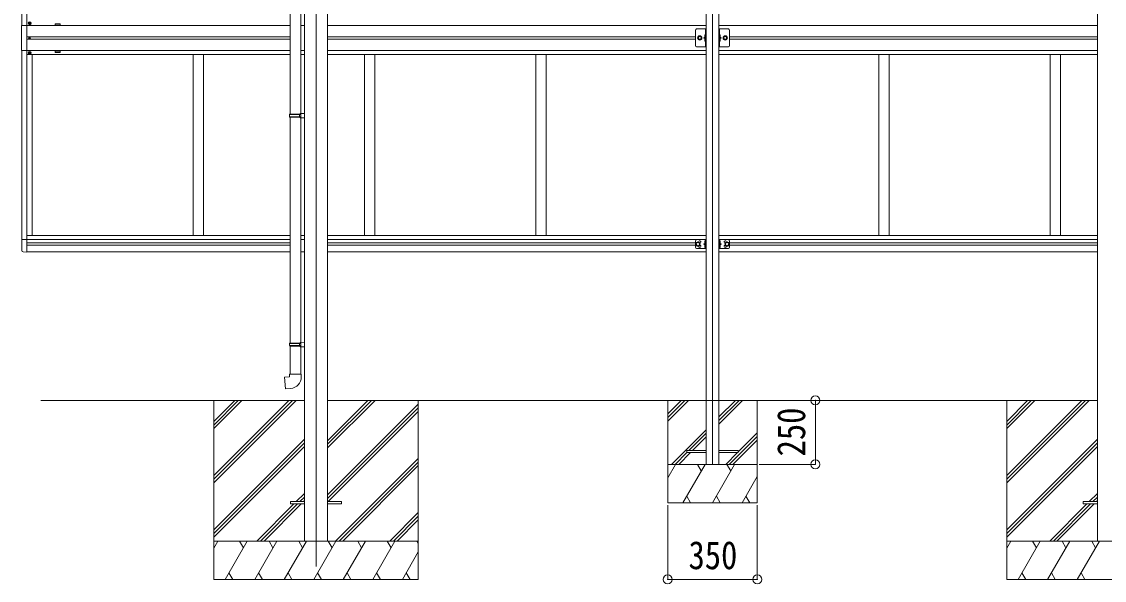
# Model space of a CAD drawing. Units: millimetres at full size, sheet at 1:35. Extents: x -9783 to 9892, y -6828 to 6752.
# Drawn here: x -2665 to 1568, y -1814 to 371 of the extents above; entities that cross this region are included whole.
import ezdxf
from ezdxf.enums import TextEntityAlignment as Align

# ---------------------------------------------------------------- set-up
doc = ezdxf.new("R2010")
doc.units = ezdxf.units.MM
doc.header["$LTSCALE"] = 35
doc.header["$PDMODE"] = 32
doc.header["$PDSIZE"] = 35
for name, color, linetype, lineweight in [('0-0_0', 7, 'Continuous', 9), ('0-1_本体', 4, 'Continuous', 9), ('0-2_部品', 7, 'Continuous', 9), ('0-8_PARTS2', 2, 'Continuous', 9), ('1-0_FRAME', 7, 'Continuous', 9), ('1-1_GLASS', 4, 'Continuous', 9), ('1-2_GLASS_SEAL', 7, 'Continuous', 9), ('1-8', 2, 'Continuous', 9), ('1-A', 6, 'Continuous', 9)]:
    doc.layers.add(name, color=color, linetype=linetype, lineweight=lineweight)
doc.styles.add('ＭＳ ゴシック', font='')
doc.styles.get('ＭＳ ゴシック').set_extended_font_data('MS Gothic')

msp = doc.modelspace()

# ---------------------------------------------------------------- linework, layer by layer
at = {"layer": '0-0_0'}
for p, q in [((-2589.89, -1110.56), (-1559.09, -1110.56)), ((-1913.89, -1110.56), (-1913.89, -1810.56)), ((-1913.89, -1404.74), (-1619.71, -1110.56)), ((-1913.89, -1418.88), (-1605.57, -1110.56)), ((-1913.89, -1433.02), (-1591.42, -1110.56)), ((-1913.89, -1220.89), (-1803.56, -1110.56)), ((-1913.89, -1206.75), (-1817.7, -1110.56)), ((-1913.89, -1192.61), (-1831.84, -1110.56)), ((-1468.69, -1296.19), (-1283.06, -1110.56)), ((-1468.69, -1282.05), (-1297.2, -1110.56)), ((-1468.69, -1267.91), (-1311.34, -1110.56)), ((-1468.69, -1110.56), (1540.91, -1110.56)), ((-1468.69, -1480.04), (-1113.89, -1125.24)), ((-1468.69, -1494.18), (-1113.89, -1139.38)), ((-1113.89, -1110.56), (-1113.89, -1810.56)), ((1186.11, -1110.56), (1186.11, -1810.56)), ((1186.11, -1404.74), (1480.29, -1110.56)), ((1186.11, -1418.88), (1494.43, -1110.56)), ((1186.11, -1433.02), (1508.58, -1110.56)), ((1186.11, -1220.89), (1296.44, -1110.56)), ((1186.11, -1206.75), (1282.3, -1110.56)), ((1186.11, -1192.61), (1268.16, -1110.56)), ((-1466.43, -1506.06), (-1113.89, -1153.53)), ((-1913.89, -1616.87), (-1559.09, -1262.07)), ((1186.11, -1616.87), (1540.91, -1262.07)), ((-1913.89, -1631.01), (-1559.09, -1276.21)), ((-1913.89, -1645.16), (-1559.09, -1290.36)), ((1186.11, -1631.01), (1540.91, -1276.21)), ((1186.11, -1645.16), (1540.91, -1290.36)), ((-1437.08, -1660.56), (-1113.89, -1337.37)), ((-1422.94, -1660.56), (-1113.89, -1351.51)), ((-1408.79, -1660.56), (-1113.89, -1365.66)), ((-1590.95, -1506.06), (-1559.09, -1474.2)), ((1509.05, -1506.06), (1540.91, -1474.2)), ((-1745.45, -1660.56), (-1599.95, -1515.06)), ((-1731.3, -1660.56), (-1585.8, -1515.06)), ((-1717.16, -1660.56), (-1571.66, -1515.06)), ((-1576.8, -1506.06), (-1559.09, -1488.35)), ((-1562.66, -1506.06), (-1559.09, -1502.49)), ((1354.55, -1660.56), (1500.05, -1515.06)), ((1368.7, -1660.56), (1514.2, -1515.06)), ((1382.84, -1660.56), (1528.34, -1515.06)), ((1523.2, -1506.06), (1540.91, -1488.35)), ((1537.34, -1506.06), (1540.91, -1502.49)), ((-1224.95, -1660.56), (-1113.89, -1549.5)), ((-1210.8, -1660.56), (-1113.89, -1563.65)), ((-1196.66, -1660.56), (-1113.89, -1577.79)), ((-1113.89, -1660.56), (-1913.89, -1660.56)), ((-1913.89, -1688.06), (-1898.01, -1660.56)), ((-1869.14, -1810.56), (-1782.54, -1660.56)), ((-1797.54, -1686.54), (-1812.54, -1660.56)), ((-1753.67, -1810.56), (-1667.07, -1660.56)), ((-1682.07, -1686.54), (-1697.07, -1660.56)), ((-1638.2, -1810.56), (-1551.6, -1660.56)), ((-1566.6, -1686.54), (-1581.6, -1660.56)), ((-1522.73, -1810.56), (-1436.13, -1660.56)), ((-1451.13, -1686.54), (-1466.13, -1660.56)), ((-1407.26, -1810.56), (-1320.66, -1660.56)), ((-1335.66, -1686.54), (-1350.66, -1660.56)), ((-1291.79, -1810.56), (-1205.19, -1660.56)), ((-1235.19, -1660.56), (-1220.19, -1686.54)), ((-1119.72, -1660.56), (-1113.89, -1670.66)), ((1986.11, -1660.56), (1186.11, -1660.56)), ((1186.11, -1688.06), (1201.99, -1660.56)), ((1230.86, -1810.56), (1317.46, -1660.56)), ((1302.46, -1686.54), (1287.46, -1660.56)), ((1346.33, -1810.56), (1432.93, -1660.56)), ((1417.93, -1686.54), (1402.93, -1660.56)), ((1461.8, -1810.56), (1548.4, -1660.56)), ((1533.4, -1686.54), (1518.4, -1660.56)), ((-1176.32, -1810.56), (-1113.89, -1702.42)), ((-1913.89, -1810.56), (-1113.89, -1810.56)), ((-1854.14, -1784.58), (-1839.14, -1810.56)), ((-1738.67, -1784.58), (-1723.67, -1810.56)), ((-1623.2, -1784.58), (-1608.2, -1810.56)), ((-1507.73, -1784.58), (-1492.73, -1810.56)), ((-1392.26, -1784.58), (-1377.26, -1810.56)), ((-1276.79, -1784.58), (-1261.79, -1810.56)), ((-1161.32, -1784.58), (-1146.32, -1810.56)), ((1186.11, -1810.56), (1986.11, -1810.56)), ((1245.86, -1784.58), (1260.86, -1810.56)), ((1361.33, -1784.58), (1376.33, -1810.56)), ((1476.8, -1784.58), (1491.8, -1810.56))]:
    msp.add_line(p, q, dxfattribs=at)
at = {"layer": '0-1_本体'}
for p, q in [((-1559.09, 1215.82), (-1559.09, -1660.56)), ((-1468.69, 1215.82), (-1468.69, -1660.56)), ((1540.91, 1215.82), (1540.91, -1660.56))]:
    msp.add_line(p, q, dxfattribs=at)
at = {"layer": '0-2_部品'}
for p, q in [((-1615.49, 903.38), (-1615.49, 9.19)), ((-1573.49, 900.82), (-1573.49, 11.75)), ((-1617.49, 7.19), (-1616.49, 9.19)), ((-1617.49, 7.19), (-1573.49, 7.19)), ((-1617.49, 7.19), (-1617.49, -0.81)), ((-1616.49, 9.19), (-1573.49, 9.19)), ((-1577.96, 7.19), (-1578.39, 9.19)), ((-1575.49, 11.69), (-1559.49, 12.16)), ((-1575.49, 9.69), (-1575.49, 11.69)), ((-1575.49, 9.69), (-1573.49, 9.69)), ((-1559.49, 12.16), (-1559.49, -5.78)), ((-1617.49, -0.81), (-1573.49, -0.81)), ((-1617.49, -0.81), (-1616.49, -2.81)), ((-1616.49, -2.81), (-1573.49, -2.81)), ((-1615.49, -2.81), (-1615.49, -885.97)), ((-1575.49, -5.31), (-1575.49, -3.31)), ((-1575.49, -5.31), (-1559.49, -5.78)), ((-1573.49, -5.37), (-1573.49, -883.41)), ((-1617.49, -887.97), (-1616.49, -885.97)), ((-1617.49, -887.97), (-1573.49, -887.97)), ((-1617.49, -887.97), (-1617.49, -895.97)), ((-1616.49, -885.97), (-1573.49, -885.97)), ((-1577.96, -887.97), (-1578.39, -885.97)), ((-1575.49, -883.47), (-1559.49, -883)), ((-1575.49, -885.47), (-1575.49, -883.47)), ((-1575.49, -885.47), (-1573.49, -885.47)), ((-1559.49, -883), (-1559.49, -900.94)), ((-1617.49, -895.97), (-1573.49, -895.97)), ((-1617.49, -895.97), (-1616.49, -897.97)), ((-1616.49, -897.97), (-1573.49, -897.97)), ((-1615.49, -897.97), (-1615.49, -1007.97)), ((-1575.49, -900.47), (-1575.49, -898.47)), ((-1575.49, -900.47), (-1559.49, -900.94)), ((-1573.49, -900.53), (-1573.49, -1007.97)), ((-1617.49, -1007.97), (-1571.49, -1007.97)), ((-1617.49, -1017.97), (-1617.49, -1007.97)), ((-1571.49, -1007.97), (-1571.49, -1018.88))]:
    msp.add_line(p, q, dxfattribs=at)
at = {"layer": '0-2_部品', "color": 4}
for p, q in [((-1613.89, -1506.06), (-1613.89, -1515.06)), ((-1559.09, -1506.06), (-1613.89, -1506.06)), ((-1559.09, -1515.06), (-1613.89, -1515.06)), ((-1414.29, -1506.06), (-1469.09, -1506.06)), ((1485.71, -1506.06), (1485.71, -1515.06)), ((1540.51, -1506.06), (1485.71, -1506.06)), ((1540.51, -1515.06), (1485.71, -1515.06))]:
    msp.add_line(p, q, dxfattribs=at)
at = {"layer": '0-2_部品'}
for points in [[(-1577.96, 7.19), (-1577.96, -0.81), (-1578.39, -2.81)], [(-1575.49, -3.31), (-1573.49, -3.31), (-1573.49, 9.69)], [(-1577.96, -887.97), (-1577.96, -895.97), (-1578.39, -897.97)], [(-1575.49, -898.47), (-1573.49, -898.47), (-1573.49, -885.47)], [(-1612.57, -1063.71), (-1633.4, -1065.53), (-1637.41, -1019.71), (-1617.49, -1017.97)]]:
    msp.add_lwpolyline(points, dxfattribs=at)
at = {"layer": '0-2_部品', "color": 4}
msp.add_lwpolyline([(-1414.29, -1506.06), (-1414.29, -1515.06), (-1469.09, -1515.06)], dxfattribs=at)
at = {"layer": '0-2_部品'}
msp.add_arc((-1616.49, -1018.88), 45, 275, 0, dxfattribs=at)
at = {"layer": '0-8_PARTS2'}
msp.add_line((-1513.89, 1189.44), (-1513.89, -1760.56), dxfattribs=at)
at = {"layer": '1-0_FRAME'}
for p, q in [((-138.89, -1110.56), (-138.89, -1510.56)), ((-138.89, -1162.91), (-86.54, -1110.56)), ((-138.89, -1177.05), (-72.4, -1110.56)), ((-138.89, -1191.19), (-58.26, -1110.56)), ((61.11, -1203.33), (153.88, -1110.56)), ((61.11, -1189.18), (139.73, -1110.56)), ((61.11, -1175.04), (125.59, -1110.56)), ((211.11, -1510.56), (211.11, -1110.56)), ((-124.41, -1360.56), (11.11, -1225.04)), ((-56.27, -1306.56), (11.11, -1239.18)), ((-42.13, -1306.56), (11.11, -1253.33)), ((101.87, -1360.56), (211.11, -1251.32)), ((116.01, -1360.56), (211.11, -1265.46)), ((136.11, -1312.17), (211.11, -1237.17)), ((-110.27, -1360.56), (-63.89, -1314.18)), ((-96.13, -1360.56), (-50.13, -1314.56)), ((87.72, -1360.56), (133.72, -1314.56)), ((-138.89, -1413.68), (-108.22, -1360.56)), ((-138.89, -1360.56), (211.11, -1360.56)), ((-79.35, -1510.56), (7.25, -1360.56)), ((-7.75, -1386.54), (-22.75, -1360.56)), ((36.12, -1510.56), (122.72, -1360.56)), ((107.72, -1386.54), (92.72, -1360.56)), ((151.59, -1510.56), (211.11, -1407.46)), ((-138.89, -1510.56), (211.11, -1510.56)), ((-64.36, -1484.58), (-49.36, -1510.56)), ((51.11, -1484.58), (66.11, -1510.56)), ((166.58, -1484.58), (181.58, -1510.56))]:
    msp.add_line(p, q, dxfattribs=at)
at = {"layer": '1-1_GLASS'}
for p, q in [((11.11, 1192.79), (11.11, -1360.56)), ((61.11, 1192.79), (61.11, -1360.56)), ((-2643.89, 1143.82), (-2643.89, -529.67)), ((-2663.89, 1094.63), (-2663.89, 355.83)), ((-2643.89, 355.83), (-1615.09, 355.83)), ((-1573.09, 355.83), (-1559.09, 355.83)), ((-1468.69, 355.83), (11.11, 355.83)), ((61.11, 355.83), (1540.91, 355.83)), ((-1615.09, 311.33), (-2643.89, 311.33)), ((-2643.89, 302.33), (-1615.09, 302.33)), ((-1468.69, 311.33), (-30.89, 311.33)), ((-30.89, 302.33), (-1468.69, 302.33)), ((103.11, 311.33), (1540.91, 311.33)), ((1540.91, 302.33), (103.11, 302.33)), ((-2663.89, 257.83), (-2663.89, -480.98)), ((-2643.89, 257.83), (-1615.09, 257.83)), ((-1573.09, 257.83), (-1559.09, 257.83)), ((-1468.69, 257.83), (11.11, 257.83)), ((61.11, 257.83), (1540.91, 257.83)), ((-1615.09, 242.33), (-2643.89, 242.33)), ((-2623.89, 242.33), (-2623.89, -465.17)), ((-1993.89, 242.33), (-1993.89, -465.17)), ((-1953.89, 242.33), (-1953.89, -465.17)), ((-1573.09, 242.33), (-1559.09, 242.33)), ((-1468.69, 242.33), (11.11, 242.33)), ((-1323.89, 242.33), (-1323.89, -465.17)), ((-1283.89, 242.33), (-1283.89, -465.17)), ((-653.89, 242.33), (-653.89, -465.17)), ((-613.89, 242.33), (-613.89, -465.17)), ((61.11, 242.33), (1540.91, 242.33)), ((686.11, 242.33), (686.11, -465.17)), ((726.11, 242.33), (726.11, -465.17)), ((1356.11, 242.33), (1356.11, -465.17)), ((1396.11, 242.33), (1396.11, -465.17)), ((-2643.89, -465.17), (-1615.09, -465.17)), ((-1573.09, -465.17), (-1559.09, -465.17)), ((-1468.69, -465.17), (11.11, -465.17)), ((61.11, -465.17), (1540.91, -465.17)), ((-2643.89, -481.17), (-1615.09, -481.17)), ((-2643.89, -494.67), (-1617.09, -494.67)), ((-2643.89, -503.67), (-1615.09, -503.67)), ((-1573.09, -481.17), (-1559.09, -481.17)), ((-1468.69, -481.17), (11.11, -481.17)), ((-1468.69, -494.67), (-30.89, -494.67)), ((-1468.69, -503.67), (-30.89, -503.67)), ((61.11, -481.17), (1540.91, -481.17)), ((103.11, -494.67), (1540.91, -494.67)), ((103.11, -503.67), (1540.91, -503.67)), ((-2643.89, -529.67), (-1615.09, -529.67)), ((-1573.09, -529.67), (-1559.09, -529.67)), ((-1468.69, -529.67), (11.11, -529.67)), ((61.11, -529.67), (1540.91, -529.67))]:
    msp.add_line(p, q, dxfattribs=at)
for points in [[(-2513.89, 357.83), (-2533.89, 357.83), (-2533.89, 362.83), (-2513.89, 362.83)], [(-2513.89, 255.83), (-2533.89, 255.83), (-2533.89, 250.83), (-2513.89, 250.83)]]:
    msp.add_lwpolyline(points, close=True, dxfattribs=at)
at = {"layer": '1-2_GLASS_SEAL'}
for p, q in [((-2634.39, 364.33), (-2635.39, 364.33)), ((-2631.39, 365.33), (-2630.39, 365.33)), ((-25.89, 342.33), (11.11, 342.33)), ((8.61, 342.33), (8.61, 272.33)), ((98.11, 342.33), (61.11, 342.33)), ((63.61, 342.33), (63.61, 272.33)), ((-2635.12, 307.24), (-2635.94, 307.24)), ((-2632.66, 306.42), (-2631.84, 306.42)), ((-30.89, 277.33), (-30.89, 337.33)), ((8.61, 312.33), (1.61, 307.33)), ((8.61, 307.33), (1.61, 307.33)), ((8.61, 302.33), (1.61, 307.33)), ((8.11, 320.33), (7.31, 320.19)), ((8.11, 312.33), (7.31, 312.47)), ((8.11, 302.33), (7.31, 302.19)), ((8.11, 312.33), (8.61, 312.42)), ((64.11, 312.33), (63.61, 312.42)), ((63.61, 312.33), (70.61, 307.33)), ((63.61, 307.33), (70.61, 307.33)), ((63.61, 302.33), (70.61, 307.33)), ((64.11, 320.33), (64.91, 320.19)), ((64.11, 312.33), (64.91, 312.47)), ((64.11, 302.33), (64.91, 302.19)), ((103.11, 277.33), (103.11, 337.33)), ((8.11, 294.33), (7.31, 294.47)), ((8.11, 294.33), (8.61, 294.42)), ((64.11, 294.33), (63.61, 294.42)), ((64.11, 294.33), (64.91, 294.47)), ((-2634.39, 249.33), (-2635.39, 249.33)), ((-2631.39, 248.33), (-2630.39, 248.33)), ((-2643.89, -480.98), (-2664.39, -480.98)), ((-2664.39, -523.88), (-2664.39, -480.98)), ((-30.89, -486.67), (-30.89, -511.67)), ((-25.89, -481.67), (11.11, -481.67)), ((8.61, -499.17), (1.61, -499.17)), ((8.11, -486.17), (7.31, -486.31)), ((8.11, -494.17), (7.31, -494.03)), ((8.11, -504.17), (7.31, -504.31)), ((8.11, -494.17), (8.61, -494.08)), ((8.61, -481.67), (8.61, -516.67)), ((11.11, -481.67), (11.11, -516.67)), ((61.11, -481.67), (61.11, -516.67)), ((98.11, -481.67), (61.11, -481.67)), ((63.61, -481.67), (63.61, -516.67)), ((64.11, -494.17), (63.61, -494.08)), ((63.61, -499.17), (70.61, -499.17)), ((64.11, -486.17), (64.91, -486.31)), ((64.11, -494.17), (64.91, -494.03)), ((64.11, -504.17), (64.91, -504.31)), ((103.11, -486.67), (103.11, -511.67)), ((-2643.89, -530.18), (-2659.18, -529.38)), ((-25.89, -516.67), (11.11, -516.67)), ((8.11, -512.17), (7.31, -512.03)), ((8.11, -512.17), (8.61, -512.08)), ((98.11, -516.67), (61.11, -516.67)), ((64.11, -512.17), (63.61, -512.08)), ((64.11, -512.17), (64.91, -512.03))]:
    msp.add_line(p, q, dxfattribs=at)
at = {"layer": '1-2_GLASS_SEAL', "color": 4}
for p, q in [((61.11, -1306.56), (136.11, -1306.56)), ((11.11, -1314.56), (-63.89, -1314.56))]:
    msp.add_line(p, q, dxfattribs=at)
at = {"layer": '1-2_GLASS_SEAL'}
for points in [[(-2643.89, 355.83), (-2664.59, 355.83), (-2664.59, 257.83), (-2643.89, 257.83)], [(-2635.39, 364.33), (-2635.39, 365.33), (-2634.39, 365.33)], [(-2633.39, 366.33), (-2633.39, 367.33), (-2632.39, 367.33), (-2632.39, 366.33)], [(-2632.39, 363.33), (-2632.39, 362.33), (-2633.39, 362.33), (-2633.39, 363.33)], [(-2630.39, 365.33), (-2630.39, 364.33), (-2631.39, 364.33)], [(-25.89, 272.33), (11.11, 272.33), (11.11, 342.33)], [(98.11, 272.33), (61.11, 272.33), (61.11, 342.33)], [(-2635.94, 307.24), (-2635.94, 306.42), (-2635.12, 306.42)], [(-2633.48, 308.06), (-2633.48, 308.88), (-2634.3, 308.88), (-2634.3, 308.06)], [(-2634.3, 305.6), (-2634.3, 304.78), (-2633.48, 304.78), (-2633.48, 305.6)], [(-2631.84, 306.42), (-2631.84, 307.24), (-2632.66, 307.24)], [(9, 316.33), (8.36, 317.51), (6.13, 318.63)], [(9, 316.33), (8.36, 315.14), (6.13, 314.03)], [(9, 298.33), (8.36, 299.51), (6.13, 300.63)], [(9, 298.33), (8.36, 297.14), (6.13, 296.03)], [(8.11, 312.33), (8.11, 320.33), (8.61, 320.24), (8.61, 312.42)], [(8.11, 294.33), (8.11, 302.33), (8.61, 302.24), (8.61, 294.42)], [(63.23, 316.33), (63.86, 317.51), (66.09, 318.63)], [(63.23, 316.33), (63.86, 315.14), (66.09, 314.03)], [(63.23, 298.33), (63.86, 299.51), (66.09, 300.63)], [(63.23, 298.33), (63.86, 297.14), (66.09, 296.03)], [(64.11, 312.33), (64.11, 320.33), (63.61, 320.24), (63.61, 312.42)], [(64.11, 294.33), (64.11, 302.33), (63.61, 302.24), (63.61, 294.42)], [(-2635.39, 249.33), (-2635.39, 248.33), (-2634.39, 248.33)], [(-2632.39, 250.33), (-2632.39, 251.33), (-2633.39, 251.33), (-2633.39, 250.33)], [(-2633.39, 247.33), (-2633.39, 246.33), (-2632.39, 246.33), (-2632.39, 247.33)], [(-2630.39, 248.33), (-2630.39, 249.33), (-2631.39, 249.33)], [(8.61, -494.17), (1.61, -499.17), (8.61, -504.17)], [(9, -490.17), (8.36, -488.99), (6.13, -487.87)], [(9, -490.17), (8.36, -491.36), (6.13, -492.47)], [(9, -508.17), (8.36, -506.99), (6.13, -505.87)], [(8.11, -494.17), (8.11, -486.17), (8.61, -486.26), (8.61, -494.08)], [(8.11, -512.17), (8.11, -504.17), (8.61, -504.26), (8.61, -512.08)], [(63.23, -490.17), (63.86, -488.99), (66.09, -487.87)], [(63.23, -490.17), (63.86, -491.36), (66.09, -492.47)], [(63.23, -508.17), (63.86, -506.99), (66.09, -505.87)], [(64.11, -494.17), (64.11, -486.17), (63.61, -486.26), (63.61, -494.08)], [(63.61, -494.17), (70.61, -499.17), (63.61, -504.17)], [(64.11, -512.17), (64.11, -504.17), (63.61, -504.26), (63.61, -512.08)], [(9, -508.17), (8.36, -509.36), (6.13, -510.47)], [(63.23, -508.17), (63.86, -509.36), (66.09, -510.47)]]:
    msp.add_lwpolyline(points, dxfattribs=at)
for points in [[(-6.38, 307.33), (-10.14, 300.83), (-17.64, 300.83), (-21.39, 307.33), (-17.64, 313.83), (-10.14, 313.83)], [(78.61, 307.33), (82.36, 300.83), (89.86, 300.83), (93.62, 307.33), (89.86, 313.83), (82.36, 313.83)], [(-20.89, -506.68), (-14.39, -502.93), (-14.39, -495.42), (-20.89, -491.67), (-27.39, -495.42), (-27.39, -502.93)], [(93.11, -506.68), (86.61, -502.93), (86.61, -495.42), (93.11, -491.67), (99.61, -495.42), (99.61, -502.93)]]:
    msp.add_lwpolyline(points, close=True, dxfattribs=at)
at = {"layer": '1-2_GLASS_SEAL', "color": 4}
for points in [[(-63.89, -1314.56), (-63.89, -1306.56), (11.11, -1306.56)], [(136.11, -1306.56), (136.11, -1314.56), (61.11, -1314.56)]]:
    msp.add_lwpolyline(points, dxfattribs=at)
at = {"layer": '1-2_GLASS_SEAL'}
for centre, radius in [((-2632.89, 364.83), 5.9), ((-2633.89, 306.83), 3.75), ((-13.89, 307.33), 8.5), ((-13.89, 307.33), 7.5), ((-13.89, 307.33), 6.5), ((-13.89, 307.33), 5.5), ((86.11, 307.33), 8.5), ((86.11, 307.33), 7.5), ((86.11, 307.33), 6.5), ((86.11, 307.33), 5.5), ((-2632.89, 248.83), 5.9), ((-20.89, -499.17), 8.5), ((-20.89, -499.17), 7.5), ((-20.89, -499.17), 6.5), ((93.11, -499.17), 8.5), ((93.11, -499.17), 7.5), ((93.11, -499.17), 6.5)]:
    msp.add_circle(centre, radius, dxfattribs=at)
for centre, radius, start, end in [((-2634.39, 366.33), 1, 270, 0), ((-2634.39, 363.33), 1, 0, 90), ((-2631.39, 366.33), 1, 180, 270), ((-2631.39, 363.33), 1, 90, 180), ((-25.89, 337.33), 5, 90, 180), ((98.11, 337.33), 5, 0, 90), ((-2635.12, 308.06), 0.82, 270, 0), ((-2635.12, 305.6), 0.82, 0, 90), ((-2632.66, 308.06), 0.82, 180, 270), ((-2632.66, 305.6), 0.82, 90, 180), ((12.21, 316.33), 6.5, 147.94412, 212.05588), ((12.21, 298.33), 6.5, 147.94412, 212.05588), ((7.47, 319.3), 0.9, 100, 147.94412), ((7.47, 313.36), 0.9, 212.05588, 260), ((7.47, 301.3), 0.9, 100, 147.94412), ((64.76, 319.3), 0.9, 32.05588, 80), ((64.76, 313.36), 0.9, 280, 327.94412), ((64.76, 301.3), 0.9, 32.05588, 80), ((60.01, 316.33), 6.5, 327.94412, 32.05588), ((60.01, 298.33), 6.5, 327.94412, 32.05588), ((-25.89, 277.33), 5, 180, 270), ((7.47, 295.36), 0.9, 212.05588, 260), ((64.76, 295.36), 0.9, 280, 327.94412), ((98.11, 277.33), 5, 270, 0), ((-2634.39, 250.33), 1, 270, 0), ((-2634.39, 247.33), 1, 0, 90), ((-2631.39, 250.33), 1, 180, 270), ((-2631.39, 247.33), 1, 90, 180), ((-25.89, -486.67), 5, 90, 180), ((-13.89, -490.67), 4.25, 274.76077, 186.29431), ((-13.89, -507.67), 4.25, 173.70569, 85.23923), ((12.21, -490.17), 6.5, 147.94412, 212.05588), ((12.21, -508.17), 6.5, 147.94412, 212.05588), ((7.47, -487.2), 0.9, 100, 147.94412), ((7.47, -493.14), 0.9, 212.05588, 260), ((7.47, -505.2), 0.9, 100, 147.94412), ((64.76, -487.2), 0.9, 32.05588, 80), ((64.76, -493.14), 0.9, 280, 327.94412), ((64.76, -505.2), 0.9, 32.05588, 80), ((60.01, -490.17), 6.5, 327.94412, 32.05588), ((60.01, -508.17), 6.5, 327.94412, 32.05588), ((86.11, -490.67), 4.25, 353.70569, 265.23923), ((86.11, -507.67), 4.25, 94.76077, 6.29431), ((98.11, -486.67), 5, 0, 90), ((-2658.89, -523.88), 5.5, 180, 267), ((-25.89, -511.67), 5, 180, 270), ((7.47, -511.14), 0.9, 212.05588, 260), ((64.76, -511.14), 0.9, 280, 327.94412), ((98.11, -511.67), 5, 270, 0)]:
    msp.add_arc(centre, radius, start, end, dxfattribs=at)
at = {"layer": '1-8'}
msp.add_line((36.11, 1208.57), (36.11, -1360.56), dxfattribs=at)
at = {"layer": '1-A'}
for p, q in [((438.38, -1110.56), (218.88, -1110.56)), ((438.38, -1110.56), (438.38, -1360.56)), ((438.38, -1360.56), (218.88, -1360.56)), ((-138.89, -1810.56), (-138.89, -1520.39)), ((211.11, -1810.56), (211.11, -1520.39)), ((-138.89, -1810.56), (211.11, -1810.56))]:
    msp.add_line(p, q, dxfattribs=at)
for p in [(438.38, -1110.56), (438.38, -1360.56), (-138.89, -1810.56), (211.11, -1810.56)]:
    msp.add_point(p, dxfattribs=at)

# ---------------------------------------------------------------- texts
at = {"layer": '1-A', "color": 7, "style": 'ＭＳ ゴシック', "width": 0.85}
msp.add_text('250', height=110, rotation=90, dxfattribs=at).set_placement((431.38, -1329.31), align=Align.BOTTOM_LEFT)
msp.add_text('350', height=110, dxfattribs=at).set_placement((-57.64, -1803.56), align=Align.BOTTOM_LEFT)

doc.saveas('drawing.dxf')
